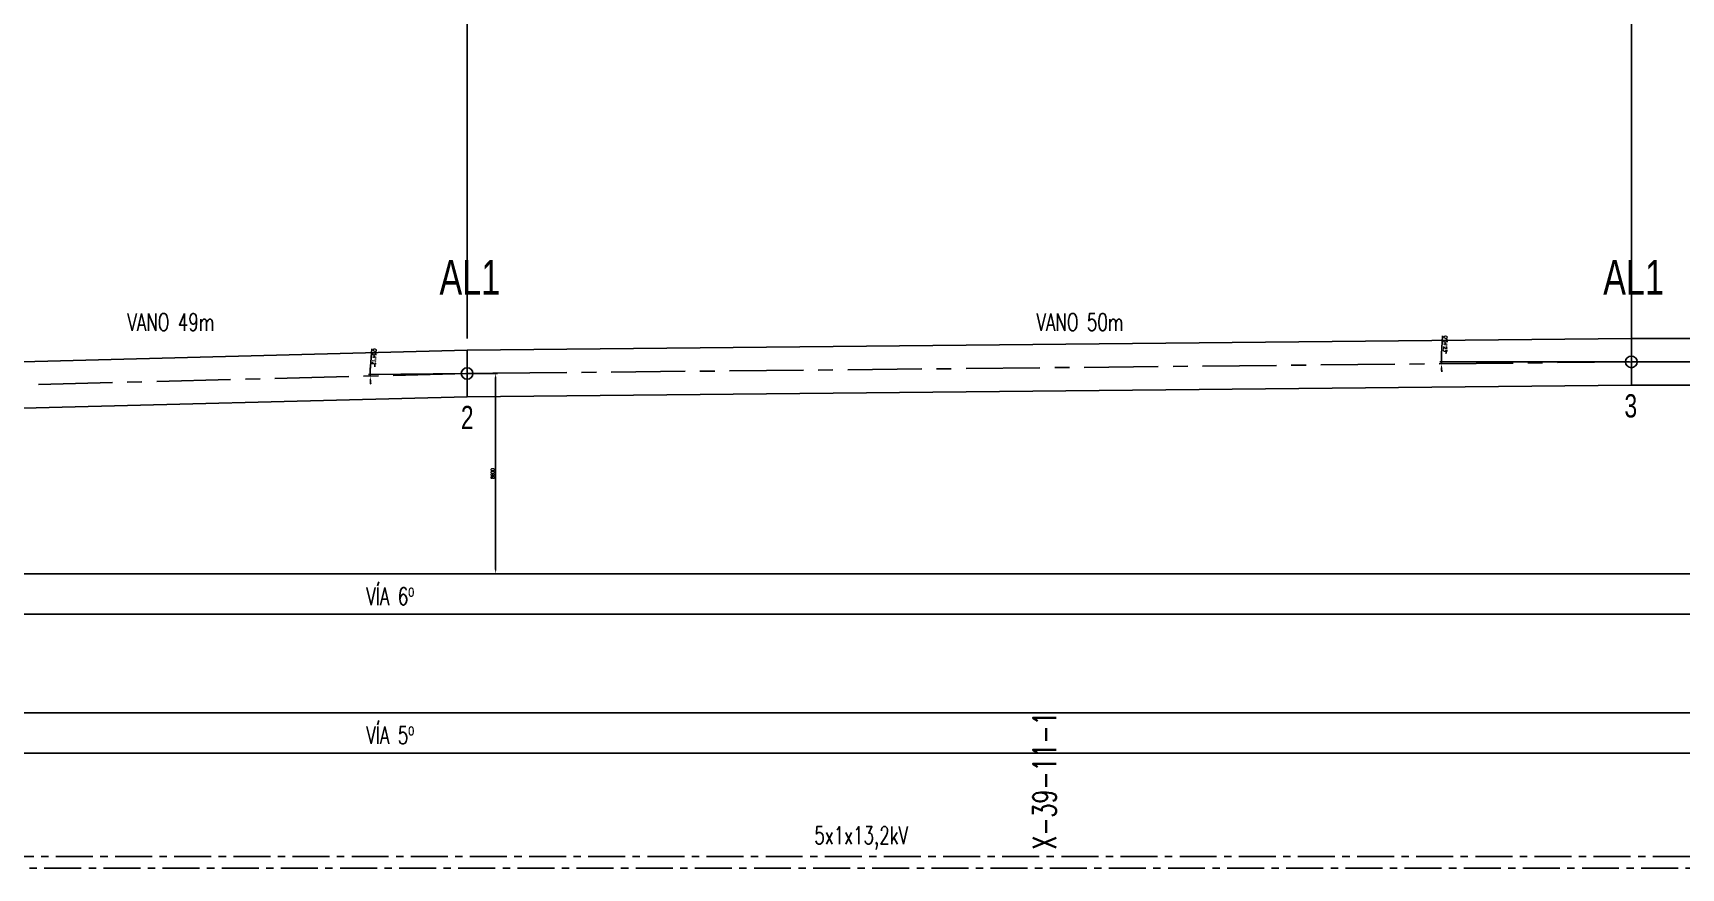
# Model space of a CAD drawing. Header units: millimetres. Extents: x 1587714 to 3094800, y -694377 to -413614.
# Drawn here: x 2087742 to 2158522, y -600801 to -564928 of the extents above; entities that cross this region are included whole.
import ezdxf

# ---------------------------------------------------------------- set-up
doc = ezdxf.new("R2010")
doc.units = ezdxf.units.MM
doc.linetypes.add('CENTER', pattern=[50.8, 31.75, -6.35, 6.35, -6.35])
doc.layers.add('Textos catenaria', color=7, linetype='Continuous')
doc.styles.add('ROMANS', font='arial.ttf', dxfattribs={"width": 0.7})
doc.styles.add('SIMPLEX', font='simplex.shx', dxfattribs={"width": 0.75})
doc.dimstyles.new('MSF-DIM1-50', dxfattribs={"dimscale": 50, "dimtxt": 3, "dimasz": 3.5, "dimexe": 1.5, "dimexo": 1.5, "dimgap": 1, "dimtad": 1, "dimdec": 3, "dimdsep": 46, "dimtxsty": 'SIMPLEX', "dimcen": 1.5, "dimclrd": 251, "dimclre": 251, "dimclrt": 7, "dimaunit": 1, "dimadec": 3, "dimazin": 0, "dimtfac": 1, "dimtdec": 3, "dimtmove": 0, "dimatfit": 3, "dimfxl": 1, "dimtolj": 1, "dimtzin": 0, "dimarcsym": 0})

# ---------------------------------------------------------------- blocks, each defined once
blk = doc.blocks.new('*D123')
at = {"color": 251, "lineweight": -2}
for p, q in [((2106463, -579557), (2107688, -579557)), ((2107613, -579732), (2107613, -587982)), ((2106463, -588157), (2107688, -588157))]:
    blk.add_line(p, q, dxfattribs=at)
at = {"color": 251}
for points in [[(2107584, -579732), (2107642, -579732), (2107613, -579557)], [(2107584, -587982), (2107642, -587982), (2107613, -588157)]]:
    blk.add_solid(points, dxfattribs=at)
at = {"layer": 'Defpoints', "color": 0}
for p in [(2106388, -579557), (2106388, -588157), (2107613, -588157)]:
    blk.add_point(p, dxfattribs=at)
at = {"color": 7, "insert": (2107488, -583857), "char_height": 150, "attachment_point": 5, "rotation": 90, "style": 'SIMPLEX'}
blk.add_mtext('\\A1;8600', dxfattribs=at)
blk = doc.blocks.new('*D249')
at = {"color": 251, "lineweight": -2}
for p, q in [((2256440, -574690), (2259537, -574610)), ((2259425, -575176), (2259308, -575915))]:
    blk.add_line(p, q, dxfattribs=at)
for start, end in [(4.71385, 7.95133), (357.49026, 1.47637), (351.01271, 357.49026), (351.0153, 354.25278)]:
    blk.add_arc((2256365, -574692), 3097, start, end, dxfattribs=at)
at = {"color": 251}
for points in [[(2259482, -574436), (2259423, -574439), (2259462, -574612)], [(2259418, -575000), (2259476, -575004), (2259460, -574827)]]:
    blk.add_solid(points, dxfattribs=at)
at = {"layer": 'Defpoints', "color": 0}
for p in [(2256365, -574692), (2256365, -574692), (2259463, -574684), (2305229, -576833), (2057888, -579807)]:
    blk.add_point(p, dxfattribs=at)
at = {"color": 7, "insert": (2259229, -575523), "char_height": 150, "attachment_point": 5, "rotation": 81.01271, "style": 'SIMPLEX'}
blk.add_mtext('\\A1;3°59\'10"', dxfattribs=at)
blk = doc.blocks.new('*D255')
at = {"color": 251, "lineweight": -2}
for p, q in [((2102234, -579249), (2102289, -578503)), ((2106313, -579558), (2102147, -579599))]:
    blk.add_line(p, q, dxfattribs=at)
for start, end in [(175.75729, 180.57294), (180.57294, 181.47637), (175.75836, 178.16565), (183.88366, 186.29095)]:
    blk.add_arc((2106388, -579557), 4165, start, end, dxfattribs=at)
at = {"color": 251}
for points in [[(2102254, -579424), (2102195, -579423), (2102222, -579599)], [(2102203, -579841), (2102261, -579838), (2102224, -579664)]]:
    blk.add_solid(points, dxfattribs=at)
at = {"layer": 'Defpoints', "color": 0}
for p in [(2102223, -579642), (2106388, -579557), (2106388, -579557), (2156388, -579057), (2057888, -580807)]:
    blk.add_point(p, dxfattribs=at)
at = {"color": 7, "insert": (2102400, -578886), "char_height": 150, "attachment_point": 5, "rotation": 265.75729, "style": 'SIMPLEX'}
blk.add_mtext('\\A1;0°54\'12"', dxfattribs=at)
blk = doc.blocks.new('*D256')
at = {"color": 251, "lineweight": -2}
for p, q in [((2148241, -578707), (2148274, -577938)), ((2156313, -579057), (2148158, -579057))]:
    blk.add_line(p, q, dxfattribs=at)
for start, end in [(177.54063, 180), (177.54078, 178.77039), (180, 180.57294), (181.80255, 183.03216)]:
    blk.add_arc((2156388, -579057), 8155, start, end, dxfattribs=at)
at = {"color": 251}
for points in [[(2148264, -578882), (2148206, -578882), (2148233, -579057)], [(2148208, -579314), (2148266, -579313), (2148234, -579139)]]:
    blk.add_solid(points, dxfattribs=at)
at = {"layer": 'Defpoints', "color": 0}
for p in [(2106388, -579557), (2148233, -579111), (2156388, -579057), (2156388, -579057), (2256431, -579057)]:
    blk.add_point(p, dxfattribs=at)
at = {"color": 7, "insert": (2148396, -578329), "char_height": 150, "attachment_point": 5, "rotation": 267.54063, "style": 'SIMPLEX'}
blk.add_mtext('\\A1;0°34\'23"', dxfattribs=at)

msp = doc.modelspace()

# ---------------------------------------------------------------- linework, layer by layer
at = {"color": 8}
for p, q in [((2106387.7201, -578057.058), (2106387.7201, -529054.325)), ((2156387.7201, -578057.058), (2156387.7201, -529054.325)), ((1807910.0637, -588157.058), (2502878.9773, -588157.058)), ((1807910.0637, -589897.058), (2502878.9773, -589897.058)), ((1807910.0637, -594127.058), (2393849.2936, -594127.058)), ((1807910.0637, -595867.058), (2393849.2936, -595867.058))]:
    msp.add_line(p, q, dxfattribs=at)
at = {"color": 3}
for p, q in [((2156387.7201, -578057.058), (2106387.7201, -578557.058)), ((2156387.7201, -578057.058), (2256431.3811, -578057.058)), ((2106387.7201, -578557.058), (2057887.7201, -579807.058)), ((2156387.7201, -580057.058), (2106387.7201, -580557.058)), ((2156387.7201, -580057.058), (2256344.0592, -580057.058)), ((2106387.7201, -580557.058), (2057887.7201, -581807.058))]:
    msp.add_line(p, q, dxfattribs=at)
at = {"color": 5}
for p, q in [((2156387.7201, -580057.058), (2156387.7201, -578057.058)), ((2106387.7201, -580557.058), (2106387.7201, -578557.058))]:
    msp.add_line(p, q, dxfattribs=at)
at = {"color": 11, "linetype": 'CENTER', "ltscale": 100}
for p, q in [((2106387.7201, -579557.058), (2057887.7201, -580807.058)), ((2156387.7201, -579057.058), (2106387.7201, -579557.058)), ((2156387.7201, -579057.058), (2256431.3811, -579057.058))]:
    msp.add_line(p, q, dxfattribs=at)
at = {"color": 8, "linetype": 'CENTER', "ltscale": 50}
for p, q in [((2027269.6443, -600800.9243), (2252464.0821, -600800.9243)), ((2027769.6443, -600300.9243), (2252964.0821, -600300.9243))]:
    msp.add_line(p, q, dxfattribs=at)
at = {"color": 1}
for centre in [(2156387.7201, -579057.058), (2106387.7201, -579557.058)]:
    msp.add_circle(centre, 250, dxfattribs=at)

# ---------------------------------------------------------------- texts
at = {"layer": 'Textos catenaria', "width": 0.7}
for s, height, style, p in [('AL1', 1500, 'ROMANS', (2105199.2478, -576174.8918)), ('AL1', 1500, 'ROMANS', (2155179.0066, -576174.8918)), ('VANO 49m', 750, 'SIMPLEX', (2091800.3863, -577723.5367)), ('VANO 50m', 750, 'SIMPLEX', (2130845.0548, -577723.5367)), ('2', 1000, 'ROMANS', (2106120.7002, -581946.6567)), ('3', 1000, 'ROMANS', (2156093.2813, -581446.6567)), ('VÍA 6º', 750, 'SIMPLEX', (2102060.8444, -589505.6276)), ('VÍA 5º', 750, 'SIMPLEX', (2102060.8444, -595465.7556)), ('5x1x13,2kV', 750, 'SIMPLEX', (2121298.68, -599770.3109))]:
    msp.add_text(s, height=height, dxfattribs=dict(at, style=style)).set_placement(p)
at = {"layer": 'Textos catenaria', "style": 'SIMPLEX', "width": 0.7}
msp.add_text('X-39-11-1', height=1000, rotation=90, dxfattribs=at).set_placement((2131690.5488, -600011.187))

# ---------------------------------------------------------------- dimensions: what is measured, and where the dimension line sits
for base, line1, line2, picture, middle in [((2259462.9594, -574683.6689), ((2305229.1534, -576833.4078), (2256365.4718, -574691.652)), ((2057887.7201, -579807.058), (2256365.4718, -574691.652)), '*D249', (2259228.9248, -575523.2845)), ((2148233.3367, -579111.4195), ((2156387.7201, -579057.058), (2106387.7201, -579557.058)), ((2156387.7201, -579057.058), (2256431.3811, -579057.058)), '*D256', (2148396.337, -578328.6485)), ((2102223.1269, -579642.4922), ((2106387.7201, -579557.058), (2057887.7201, -580807.058)), ((2156387.7201, -579057.058), (2106387.7201, -579557.058)), '*D255', (2102400.2467, -578886.1127))]:
    dim = msp.add_angular_dim_2l(base=base, line1=line1, line2=line2, dimstyle='MSF-DIM1-50')
    dim.commit()
    dim.dimension.update_dxf_attribs({"geometry": picture, "text_midpoint": middle})
dim = msp.add_linear_dim(base=(2107612.922, -588157.058), p1=(2106387.7201, -579557.058), p2=(2106387.7201, -588157.058), angle=90, dimstyle='MSF-DIM1-50')
dim.commit()
dim.dimension.update_dxf_attribs({"geometry": '*D123', "text_midpoint": (2107487.922, -583857.058)})

doc.saveas('drawing.dxf')
